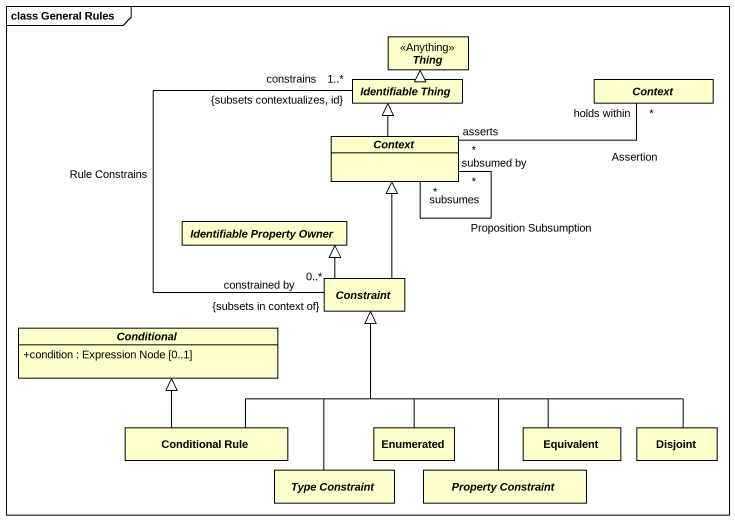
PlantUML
@startuml
mainframe class General Rules
hide circle
hide empty members
skinparam classAttributeIconSize 0
abstract class Thing <<Anything>>
abstract class "Identifiable Thing" as Identifiable_Thing
abstract class Context
abstract class "Context" as Context_2
abstract class "Identifiable Property Owner" as Identifiable_Property_Owner
abstract class Constraint
abstract class Conditional {
  +condition : Expression Node [0..1]
}
class "Conditional Rule" as Conditional_Rule
class Enumerated
class Equivalent
class Disjoint
abstract class "Type Constraint" as Type_Constraint
abstract class "Property Constraint" as Property_Constraint
Identifiable_Thing -up-|> Thing
Context "holds within\n*" -left- "asserts\n*" Context_2 : Assertion
Context_2 -up-|> Identifiable_Thing
Context_2 "subsumed by\n*" -- "subsumes\n*" Context_2 : Proposition Subsumption
Constraint "constrained by\n0..*\n{subsets in context of}" -up- "constrains\n1..*\n{subsets contextualizes, id}" Identifiable_Thing : Rule Constrains
Constraint -up-|> Context_2
Constraint -up-|> Identifiable_Property_Owner
Conditional_Rule -up-|> Constraint
Conditional_Rule -up-|> Conditional
Enumerated -up-|> Constraint
Equivalent -up-|> Constraint
Disjoint -left-|> Constraint
Type_Constraint -up-|> Constraint
Property_Constraint -up-|> Constraint
@enduml
